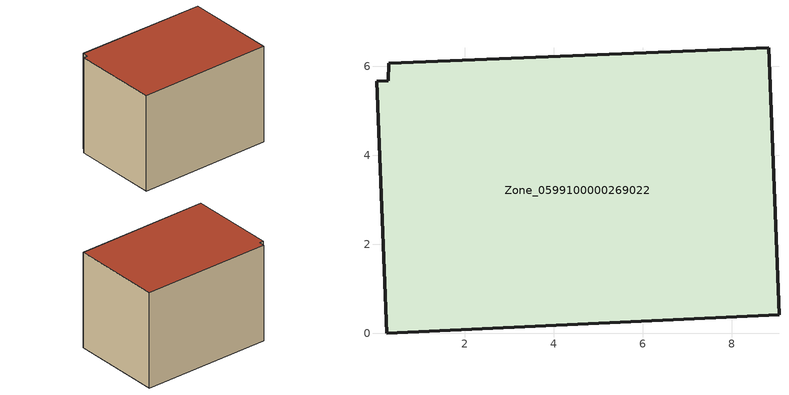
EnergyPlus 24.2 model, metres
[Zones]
Zone_0599100000269022
 floor ground (C_G): 0.29,6.07 8.83,6.42 9.06,0.42 0.25,0 0.02,5.66 0.29,5.68 z0
 wall outside (C_F): 9.06,0.42 8.83,6.42 0.29,6.07 0.29,5.68 0.02,5.66 0.25,0 9.06,0.42 z0:6.36
 roof outside (C_R): 8.83,6.42 0.29,6.07 0.29,5.68 0.02,5.66 0.25,0 9.06,0.42 z6.36
[BUILDING]
Pand.0599100000269022: North Axis=0; Terrain=City; Loads Convergence Tolerance Value=0.04; Temperature Convergence Tolerance Value=0.4; Solar Distribution=FullExterior; Maximum Number of Warmup Days=25; Minimum Number of Warmup Days=1
[Site:Location]
Rotterdam.The.Hague.AP_ZH_NLD Design_Conditions: Latitude=51.96; Longitude=4.45; Time Zone=1; Elevation=-4.5
[SITE:GROUNDTEMPERATURE:BUILDINGSURFACE]
18, 18, 18, 18, 18, 18, 18, 18, 18, 18, 18, 18
[MATERIAL] Thermal Absorptance=0.9; Solar Absorptance=0.7; Visible Absorptance=0.7
Name | Roughness | Thickness | Conductivity | Density | Specific Heat
G.TC.1946-1964 | MediumSmooth | 0.15 | 1 | 540 | 1210
F.TC.1946-1964 | Rough | 0.3 | 0.857143 | 1920 | 840
R.TC.1946-1964 | MediumRough | 0.2 | 0.235294 | 1500 | 1000
[CONSTRUCTION]
C_G: G.TC.1946-1964
C_F: F.TC.1946-1964
C_R: R.TC.1946-1964
[ZONE]
Zone_0599100000269022: Type=1; Multiplier=1; Ceiling Height=Autocalculate; Volume=Autocalculate; Floor Area=autocalculate; Part of Total Floor Area=Yes
[ZONEINFILTRATION:DESIGNFLOWRATE]
Infil_Zone_0599100000269022: Zone or ZoneList or Space or SpaceList=Zone_0599100000269022; Schedule=AlwaysOn; Design Flow Rate Calculation Method=Flow/Area; Flow Rate per Floor Area=0.003; Constant Term Coefficient=1; Temperature Term Coefficient=0; Velocity Term Coefficient=0; Velocity Squared Term Coefficient=0
[HVACTEMPLATE:ZONE:IDEALLOADSAIRSYSTEM]
Zone_0599100000269022: Maximum Heating Supply Air Temperature=50; Minimum Cooling Supply Air Temperature=13; Maximum Heating Supply Air Humidity Ratio=0.0156; Minimum Cooling Supply Air Humidity Ratio=0.0077; Heating Limit=NoLimit; Cooling Limit=NoLimit; Dehumidification Control Type=ConstantSensibleHeatRatio; Cooling Sensible Heat Ratio=0.7; Dehumidification Setpoint=60; Humidification Control Type=None; Humidification Setpoint=30; Outdoor Air Method=None; Outdoor Air Flow Rate per Person=0.00944; Outdoor Air Flow Rate per Zone Floor Area=0; Outdoor Air Flow Rate per Zone=0; Demand Controlled Ventilation Type=None; Outdoor Air Economizer Type=NoEconomizer; Heat Recovery Type=None; Sensible Heat Recovery Effectiveness=0.7; Latent Heat Recovery Effectiveness=0.65
[ZONECONTROL:THERMOSTAT]
ThermostatControl_Zone_0599100000269022: Zone or ZoneList=Zone_0599100000269022; Control Type Schedule=DualSetpointControlType; Control 1=Thermostat_Zone_0599100000269022; Temperature Difference Between Cutout And Setpoint=0
[THERMOSTATSETPOINT:DUALSETPOINT]
Thermostat_Zone_0599100000269022: Heating Setpoint Temperature Schedule=HeatingSetpoint_Zone_0599100000269022; Cooling Setpoint Temperature Schedule=CoolingSetpoint_Zone_0599100000269022
[SCHEDULE:COMPACT]
HeatingSetpoint_Zone_0599100000269022: Through: 12/31, For: AllDays, Until: 24:00, 21
CoolingSetpoint_Zone_0599100000269022: Through: 12/31, For: AllDays, Until: 24:00, 24
DualSetpointControlType: Through: 12/31, For: AllDays, Until: 24:00, 4
AlwaysOn: Through: 12/31, For: AllDays, Until: 24:00, 1
